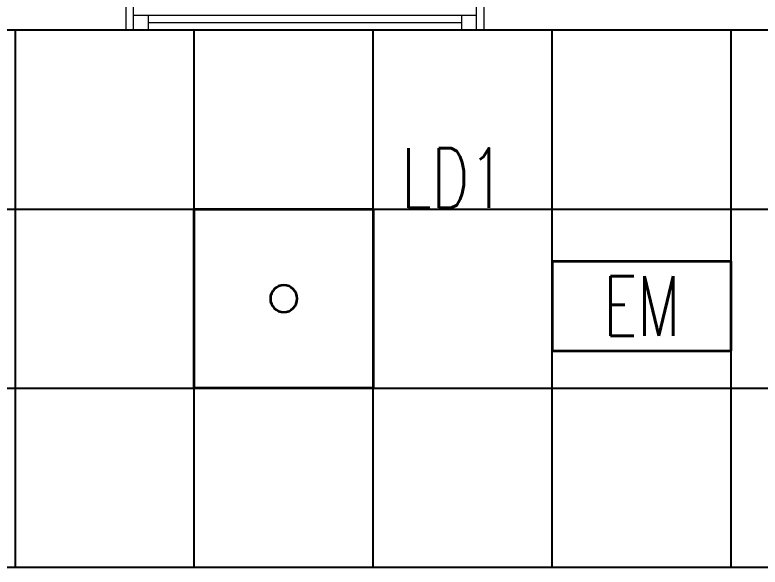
# Model space of a CAD drawing. Extents: x -12260 to 57327, y -29287 to 19916.
# Drawn here: x 16695 to 19193, y -2710 to -859 of the extents above; entities that cross this region are included whole.
import ezdxf
from ezdxf.enums import TextEntityAlignment as Align

# ---------------------------------------------------------------- set-up
doc = ezdxf.new("R2010")
doc.units = 0
doc.header["$LTSCALE"] = 0.25
doc.linetypes.add('DASHDOT', pattern=[25.4, 12.7, -6.35, 0, -6.35])
for name, color, linetype, lineweight in [('01-First Floor$0$Aluminum', 251, 'Continuous', 5), ('01-First Floor$0$Walls', 251, 'Continuous', 5), ('E-LITE-CIRC-NUMB', 6, 'Continuous', 25), ('E-LITE-CLNG', 150, 'Continuous', 35), ('E-LITE-CLNG @ 100', 150, 'Continuous', 35), ('E-LITE-CLNG-CNDT', 6, 'DASHDOT', 35), ('E-LITE-CTRL', 6, 'Continuous', 25), ('E-LITE-IDEN', 6, 'Continuous', 25)]:
    doc.layers.add(name, color=color, linetype=linetype, lineweight=lineweight)
doc.layers.add('01-First Floor$0$FALSE CEILING', color=251, linetype='Continuous')
doc.styles.add('DC_SIMPLEX', font='SIMPLEX.shx', dxfattribs={"width": 0.7})

# ---------------------------------------------------------------- blocks, each defined once
blk = doc.blocks.new('01-First Floor$0$A$C37be4daf')
at = {"layer": '01-First Floor$0$Aluminum'}
for p, q in [((1416, 598.2), (216, 598.2)), ((241, 498.2), (241, 598.2)), ((291, 548.2), (291, 598.2)), ((1341, 548.2), (1341, 598.2)), ((1391, 498.2), (1391, 598.2)), ((291, 573.2), (1341, 573.2)), ((1391, 548.2), (241, 548.2)), ((1416, 498.2), (216, 498.2))]:
    blk.add_line(p, q, dxfattribs=at)
at = {"layer": '01-First Floor$0$Walls'}
for p, q in [((216, 498.2), (216, 598.2)), ((1416, 498.2), (1416, 598.2))]:
    blk.add_line(p, q, dxfattribs=at)
blk = doc.blocks.new('01-First Floor')
at = {"layer": '01-First Floor$0$FALSE CEILING', "linetype": 'Continuous'}
for p, q in [((16696.4, -2710), (16696.4, -910)), ((17296.4, -2710), (17296.4, -910)), ((17896.4, -2710), (17896.4, -910)), ((18496.4, -2710), (18496.4, -910)), ((19096.4, -2710), (19096.4, -910)), ((8296.4, -1510), (48976, -1510)), ((8296.4, -2110), (48976, -2110))]:
    blk.add_line(p, q, dxfattribs=at)
at = {"layer": '01-First Floor$0$FALSE CEILING'}
blk.add_lwpolyline([(48976, -910), (8296.4, -910), (8296.4, -2710), (48976, -2710), (48976, -910)], dxfattribs=at)
at = {"layer": '01-First Floor$0$Walls'}
blk.add_line((23315.6, -910), (16176, -910), dxfattribs=at)
at = {"rotation": 180}
blk.add_blockref('01-First Floor$0$A$C37be4daf', (18482.5, -311.8), dxfattribs=at)
blk = doc.blocks.new('DC_LT-CL-Emergency')
blk.add_lwpolyline([(3, -1.5), (3, 1.5), (-3, 1.5), (-3, -1.5)], close=True)
at = {"style": 'DC_SIMPLEX', "width": 0.7}
blk.add_text('EM', height=2, rotation=360, dxfattribs=at).set_placement((0, 0), align=Align.MIDDLE_CENTER)
at = {"layer": 'E-LITE-CTRL', "style": 'DC_SIMPLEX', "width": 0.7, "flags": 8}
blk.add_attdef('CONTROL', (4.739, -1.5), '', height=2, rotation=360, dxfattribs=at)
blk = doc.blocks.new('*U16')
blk.add_lwpolyline([(-300, 300), (-300, -300), (300, -300), (300, 300)], close=True)
blk.add_circle((0, 0), 45)
at = {"layer": 'E-LITE-CIRC-NUMB', "style": 'DC_SIMPLEX', "width": 0.7, "flags": 8}
blk.add_attdef('CIRCUIT', text='', height=200, rotation=0, dxfattribs=at).set_placement((-473.9, 300), align=Align.RIGHT)
at = {"layer": 'E-LITE-CTRL', "style": 'DC_SIMPLEX', "width": 0.7, "flags": 8}
blk.add_attdef('CONTROL', (1118.9, -935), '', height=200, rotation=360, dxfattribs=at)
at = {"layer": 'E-LITE-IDEN', "style": 'DC_SIMPLEX', "width": 0.7, "flags": 8}
blk.add_attdef('TYPE', (460.4, 457.6), '', height=200, rotation=360, dxfattribs=at)

msp = doc.modelspace()

# ---------------------------------------------------------------- block references
at = {"layer": 'E-LITE-CLNG'}
ref = msp.add_blockref('*U16', (17596.4, -1810), dxfattribs=dict(at, xscale=-1))
ref.add_attrib('TYPE', 'LD1', (17989.9, -1505.5), dxfattribs={"layer": 'E-LITE-IDEN', "height": 200, "rotation": 0, "style": 'DC_SIMPLEX', "width": 0.7, "flags": 8})
at = {"layer": 'E-LITE-CLNG @ 100', "xscale": 100, "yscale": 100, "zscale": 100}
msp.add_blockref('DC_LT-CL-Emergency', (18796.4, -1835, 0), dxfattribs=at)
at = {"layer": 'E-LITE-CLNG-CNDT'}
msp.add_blockref('01-First Floor', (0, 0), dxfattribs=at)

doc.saveas('drawing.dxf')
